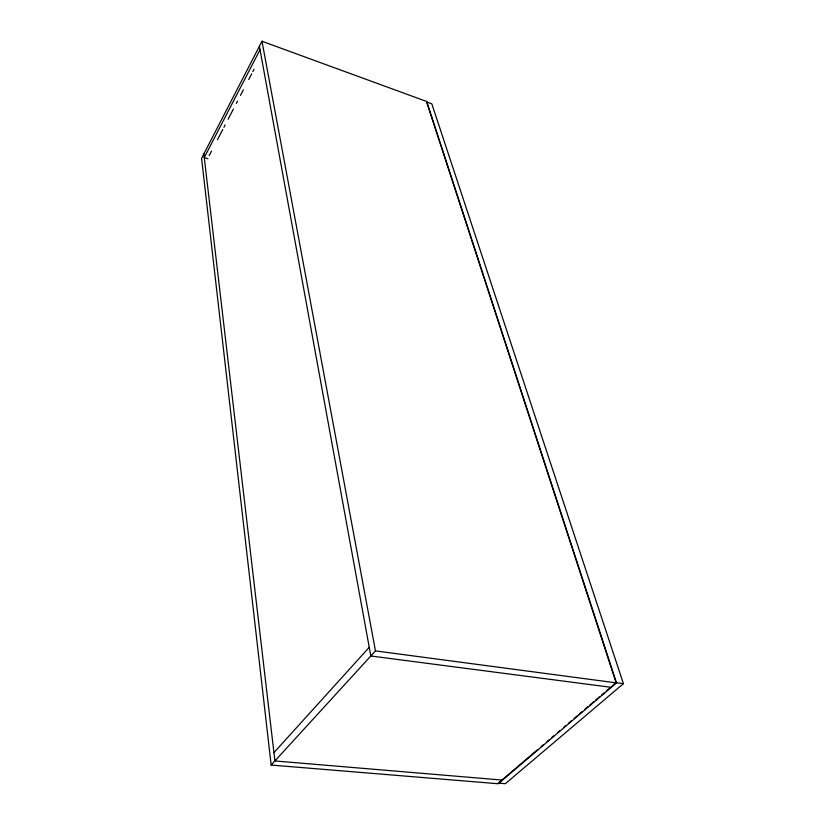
<?xml version="1.0" encoding="UTF-8"?>
<svg xmlns="http://www.w3.org/2000/svg" width="825" height="825" viewBox="0 0 825 825"><rect width="100%" height="100%" fill="white"/><g stroke="black" fill="none" stroke-linecap="round" stroke-linejoin="round"><path stroke-width="1.24" d="M261.989 41.25L201.578 158.359L271.157 765.053L498.228 783.75L616.512 682.894L426.711 101.506L261.989 41.25L375.468 650.904L271.157 765.053M260.04 49.737L204.249 157.575L207.941 158.73M209.179 155.605L211.54 151.068M217.439 139.714L222.76 129.494M223.936 127.215L225.122 124.946M228.071 119.274L233.382 109.044M236.332 103.372L237.517 101.104M240.467 95.422L243.416 89.739M248.727 79.52L251.677 73.848M252.862 71.579L254.038 69.3M273.931 752.637L369.239 647.326M537.271 749.925L498.362 783.121L505.354 783.698L623.422 683.667L431.826 103.847L426.618 101.949L616.079 682.698L623.422 683.667M541.169 746.604L543.108 744.944M547.006 741.623L548.945 739.963M551.873 737.467L553.812 735.817M557.71 732.497L559.649 730.837M563.547 727.516L565.486 725.856M568.404 723.36L571.323 720.875M574.241 718.379L577.16 715.894M579.109 714.233L582.027 711.748M584.946 709.252L587.864 706.767M589.813 705.107L593.701 701.786M595.65 700.126L599.538 696.805M601.487 695.145L604.405 692.649M606.344 690.989L610.242 687.679M612.181 686.018L616.079 682.698M502.518 780.089L274.911 760.949L203.837 153.986M611.294 687.338L370.827 655.988L259.401 46.272M375.468 650.904L616.512 682.894"/></g></svg>
